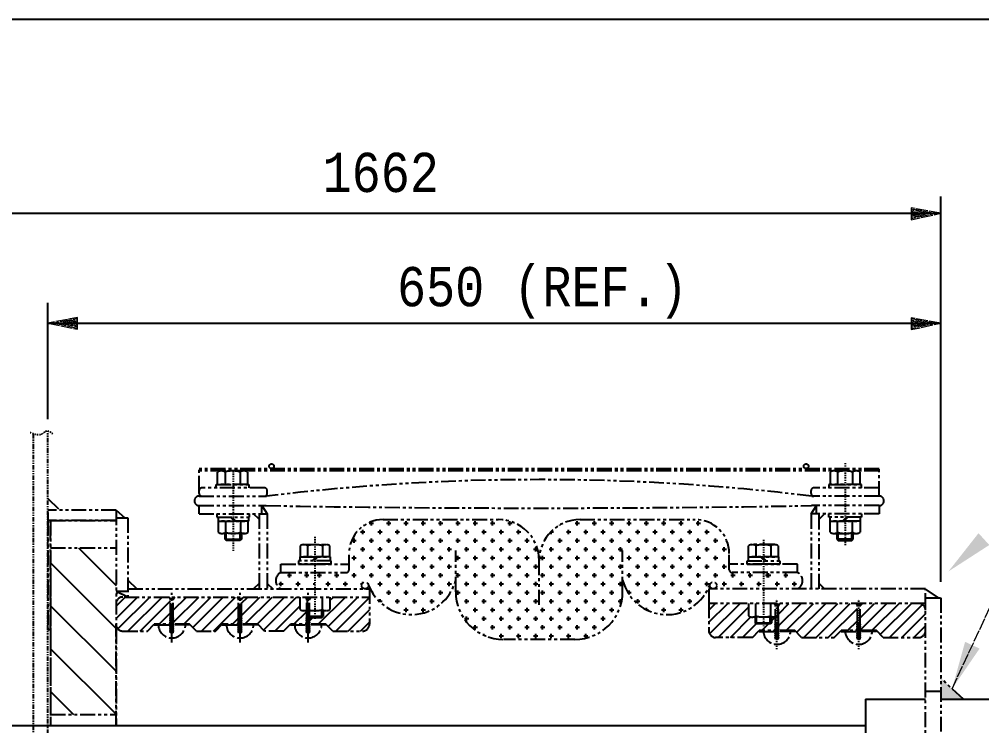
# Model space of a CAD drawing. Header units: inches. Extents: x 1128 to 1969, y -3 to 591.
# Drawn here: x 1489.1 to 1570.1, y 199.1 to 258.5 of the extents above; entities that cross this region are included whole.
import ezdxf

# ---------------------------------------------------------------- set-up
doc = ezdxf.new("R2010")
doc.units = ezdxf.units.IN
doc.header["$MEASUREMENT"] = 0
for name, pattern in [('CENTER', [2, 1.25, -0.25, 0.25, -0.25]), ('PHANTOM', [2.5, 1.25, -0.25, 0.25, -0.25, 0.25, -0.25]), ('Solid', [1, 1, 0])]:
    doc.linetypes.add(name, pattern=pattern)
for name, color, linetype in [('2', 2, 'Continuous'), ('6', 6, 'PHANTOM'), ('ISO-TEXT', 7, 'Continuous')]:
    doc.layers.add(name, color=color, linetype=linetype)
doc.layers.add('dimension', color=2, linetype='Solid', lineweight=13)
doc.layers.add('weldDimension', color=2, linetype='Solid', lineweight=13)
doc.styles.add('MONOTXT', font='MONOTXT.shx', dxfattribs={"width": 0.8})
pattern_1 = [(225, (-5243.67345, -5102.6486), (0.514838083, -0.514838083), [])]
pattern_2 = [(225, (-5240.3483, -5103.183), (0.514838083, -0.514838083), [])]

msp = doc.modelspace()

# ---------------------------------------------------------------- hatches: boundary and pattern name
at = {"layer": '2'}
h = msp.add_hatch(color=1, dxfattribs=at)
h.dxf.hatch_style = 1
h.paths.add_polyline_path([(1568.573, 201.288), (1566.667, 201.288), (1566.667, 203.063)])
at = {"layer": '6', "transparency": 33554687}
h = msp.add_hatch(dxfattribs=at)
h.set_pattern_fill('CROSS', color=256, scale=0.11466, angle=90)
h.set_pattern_definition([(90, (-5194.2412, -5926.2896), (-0.728091, 0.728091), [0.3640455, -1.0921365]), (180, (-5194.05916, -5926.1076), (-0.728091, -0.728091), [0.3640455, -1.0921365])])
h.paths.add_polyline_path([(1514.011, 210.575), (1518.226, 210.575, -1), (1518.226, 211.148, -0.327092), (1518.499, 210.948, 0.737859), (1525.849, 211.301), (1525.849, 210.337, 0.414214), (1529.862, 206.324), (1532.874, 206.324), (1532.874, 212.96, 0.414214), (1529.434, 216.4), (1519.744, 216.4, 0.414214), (1516.877, 213.534), (1516.877, 212.639), (1516.877, 212.18, -0.414214), (1516.648, 211.951), (1514.011, 211.951)])
h = msp.add_hatch(dxfattribs=at)
h.set_pattern_fill('CROSS', color=256, scale=0.11466, angle=90)
h.set_pattern_definition([(90, (-5191.48935, -5926.2896), (-0.728091, 0.728091), [0.3640455, -1.0921365]), (180, (-5191.3073, -5926.1076), (-0.728091, -0.728091), [0.3640455, -1.0921365])])
h.paths.add_polyline_path([(1552.311, 210.575), (1547.522, 210.575, 1), (1547.522, 211.148, 0.327092), (1547.249, 210.948, -0.737859), (1539.899, 211.301), (1539.899, 210.337, -0.414214), (1535.886, 206.324), (1532.874, 206.324), (1532.874, 212.96, -0.414214), (1536.314, 216.4), (1546.004, 216.4, -0.414214), (1548.871, 213.534), (1548.871, 212.639), (1548.871, 212.18, 0.414214), (1549.1, 211.951), (1552.311, 211.951)])
at = {"layer": '6'}
h = msp.add_hatch(dxfattribs=at)
h.set_pattern_fill('CROSS', color=256, scale=0.11466, angle=90)
h.set_pattern_definition([(90, (-5196.7629, -5926.2896), (-0.728091, 0.728091), [0.3640455, -1.0921365]), (180, (-5196.58085, -5926.1076), (-0.728091, -0.728091), [0.3640455, -1.0921365])])
h.paths.add_polyline_path([(1511.147, 210.575, -0.639523), (1511.147, 211.951), (1514.012, 211.951), (1514.012, 210.575)])
h = msp.add_hatch(dxfattribs=at)
h.set_pattern_fill('CROSS', color=256, scale=0.11466, angle=90)
h.set_pattern_definition([(90, (-5192.8644, -5926.2896), (-0.728091, 0.728091), [0.3640455, -1.0921365]), (180, (-5192.6824, -5926.1076), (-0.728091, -0.728091), [0.3640455, -1.0921365])])
h.paths.add_polyline_path([(1554.601, 210.575, 0.639523), (1554.601, 211.951), (1551.736, 211.951), (1551.736, 210.575)])
at = {"layer": '6', "transparency": 33554687}
h = msp.add_hatch(dxfattribs=at)
h.set_pattern_fill('ANSI31', color=256, scale=0.22932, angle=180)
h.set_pattern_definition(pattern_1)
h.paths.add_polyline_path([(1513.324, 208.137), (1513.295, 208.137), (1513.295, 207.958), (1513.295, 207.779), (1513.296, 207.594), (1511.948, 207.594), (1511.374, 207.021), (1509.769, 207.021), (1509.196, 207.594), (1507.813, 207.6), (1507.813, 207.779), (1507.813, 207.958), (1507.82, 208.137), (1507.82, 209.708), (1507.955, 209.887), (1512.753, 209.887), (1512.753, 208.838, 0.151165), (1513.067, 208.741), (1513.323, 208.741), (1513.323, 208.263)])
h.paths.add_polyline_path([(1507.455, 209.887), (1507.591, 209.708), (1507.562, 208.137), (1507.562, 207.958), (1507.562, 207.779), (1507.563, 207.594), (1506.215, 207.594), (1505.641, 207.021), (1504.036, 207.021), (1503.463, 207.594), (1502.08, 207.6), (1502.08, 207.779), (1502.08, 207.958), (1502.087, 208.137), (1502.087, 209.708), (1502.222, 209.887)])
h.paths.add_polyline_path([(1501.722, 209.887), (1501.858, 209.708), (1501.829, 208.137), (1501.829, 207.958), (1501.829, 207.779), (1501.83, 207.594), (1500.482, 207.594), (1499.908, 207.021), (1497.844, 207.021, -0.414214), (1497.271, 207.594), (1497.271, 209.314), (1497.271, 210.346), (1497.959, 209.887), (1501.722, 209.887)])
h = msp.add_hatch(dxfattribs=at)
h.set_pattern_fill('ANSI31', color=256, scale=0.22932, angle=180)
h.set_pattern_definition(pattern_1)
h.paths.add_polyline_path([(1514.929, 207.594), (1513.58, 207.594), (1513.546, 207.6), (1513.582, 207.779), (1513.546, 207.779), (1513.582, 207.958), (1513.546, 207.958), (1513.553, 208.155), (1514.011, 208.155), (1514.59, 208.155), (1514.699, 208.263), (1514.699, 208.741), (1514.954, 208.741, 0.151165), (1515.268, 208.838), (1515.268, 209.887), (1518.598, 209.887), (1518.598, 207.594, -0.414214), (1518.025, 207.021), (1515.502, 207.021)])
h = msp.add_hatch(dxfattribs=at)
h.set_pattern_fill('ANSI31', color=256, scale=0.22932, angle=180)
h.set_pattern_definition(pattern_2)
h.paths.add_polyline_path([(1561.251, 207.06), (1559.868, 207.066), (1559.868, 207.245), (1559.868, 207.424), (1559.876, 207.603), (1559.876, 209.173), (1560.011, 209.353), (1564.806, 209.353, -0.414214), (1565.379, 208.78), (1565.379, 207.06, -0.414214), (1564.806, 206.486), (1561.825, 206.486)])
h.paths.add_polyline_path([(1552.317, 207.62), (1552.425, 207.729), (1552.425, 208.206), (1552.681, 208.206, 0.03956), (1552.768, 208.213), (1552.74, 207.603), (1552.74, 207.424), (1552.74, 207.245), (1552.741, 207.06), (1551.392, 207.06), (1550.819, 206.486), (1547.723, 206.486, -0.414214), (1547.15, 207.06), (1547.15, 209.353), (1550.479, 209.353), (1550.479, 208.304, 0.151165), (1550.794, 208.206), (1551.049, 208.206), (1551.049, 207.729), (1551.158, 207.62), (1551.737, 207.62)])
h = msp.add_hatch(dxfattribs=at)
h.set_pattern_fill('ANSI31', color=256, scale=0.22932, angle=180)
h.set_pattern_definition(pattern_2)
h.paths.add_polyline_path([(1559.511, 209.353), (1559.646, 209.173), (1559.646, 207.603), (1559.618, 207.603), (1559.653, 207.424), (1559.618, 207.424), (1559.653, 207.245), (1559.618, 207.245), (1559.653, 207.066), (1559.619, 207.06), (1558.27, 207.06), (1557.697, 206.486), (1554.947, 206.486), (1554.374, 207.06), (1553.026, 207.066), (1552.99, 207.066), (1553.026, 207.245), (1552.99, 207.245), (1553.026, 207.424), (1552.99, 207.424), (1553.026, 207.603), (1552.998, 207.603), (1552.998, 209.173), (1553.133, 209.353)])

# ---------------------------------------------------------------- linework, layer by layer
at = {"layer": '2', "color": 2}
for p, q in [((1566.667, 211.176), (1566.667, 243.543)), ((1491.538, 224.831), (1491.538, 234.607))]:
    msp.add_line(p, q, dxfattribs=at)
at = {"layer": '2', "color": 4}
for p, q in [((1470.921, 242.145), (1566.667, 242.145)), ((1491.538, 232.906), (1566.667, 232.906))]:
    msp.add_line(p, q, dxfattribs=at)
at = {"layer": '2', "color": 2}
msp.add_lwpolyline([(1414.221, 258.455), (1761.519, 258.455), (1761.519, 101.119), (1414.221, 101.119)], close=True, dxfattribs=at)
at = {"layer": '6', "linetype": 'PHANTOM', "ltscale": 0.3}
for p, q in [((1490.302, 223.601), (1490.302, 139.244)), ((1491.538, 194.013), (1491.538, 223.829))]:
    msp.add_line(p, q, dxfattribs=at)
at = {"layer": '6', "linetype": 'CENTER', "ltscale": 0.04}
for p, q in [((1558.614, 221.15), (1558.614, 214.226)), ((1507.132, 220.462), (1507.132, 213.754)), ((1514.011, 214.943), (1514.011, 207.961)), ((1551.737, 214.688), (1551.737, 207.427)), ((1552.883, 205.494), (1552.883, 209.71)), ((1559.761, 205.494), (1559.761, 209.71))]:
    msp.add_line(p, q, dxfattribs=at)
at = {"layer": '6'}
for p, q in [((1561.481, 220.677), (1504.265, 220.677)), ((1504.265, 218.831), (1504.265, 220.677)), ((1561.481, 220.493), (1504.265, 220.493)), ((1505.817, 219.347), (1505.817, 220.396)), ((1508.018, 220.493), (1506.132, 220.493)), ((1506.446, 220.396), (1506.446, 219.347)), ((1507.704, 220.396), (1507.704, 219.347)), ((1508.333, 220.396), (1508.333, 219.347)), ((1557.356, 220.396), (1557.356, 219.347)), ((1557.985, 220.396), (1557.985, 219.347)), ((1559.243, 220.396), (1559.243, 219.347)), ((1559.872, 219.347), (1559.872, 220.396)), ((1561.481, 218.372), (1561.481, 220.677)), ((1504.265, 218.601), (1504.265, 218.831)), ((1509.769, 219.06), (1504.495, 219.06)), ((1505.699, 219.347), (1508.451, 219.347)), ((1505.699, 219.06), (1505.699, 219.347)), ((1508.333, 219.347), (1505.817, 219.347)), ((1508.451, 219.347), (1508.451, 219.06)), ((1509.998, 218.601), (1509.998, 218.831)), ((1555.748, 218.601), (1555.748, 218.831)), ((1561.481, 219.06), (1555.977, 219.06)), ((1559.99, 219.347), (1557.238, 219.347)), ((1557.238, 219.347), (1557.238, 219.06)), ((1557.356, 219.347), (1559.872, 219.347)), ((1559.99, 219.06), (1559.99, 219.347)), ((1561.481, 218.372), (1561.481, 219.06)), ((1491.538, 218.18), (1492.531, 217.187)), ((1504.265, 218.372), (1509.843, 218.372)), ((1561.481, 218.372), (1555.903, 218.372)), ((1497.271, 217.191), (1491.538, 217.191)), ((1497.271, 217.191), (1497.271, 207.594)), ((1497.271, 217.191), (1498.028, 216.538)), ((1504.265, 217.569), (1509.9, 217.569)), ((1504.265, 216.881), (1504.265, 217.569)), ((1509.54, 217.569), (1509.998, 216.881)), ((1509.54, 216.881), (1509.54, 217.569)), ((1555.748, 216.881), (1556.206, 217.569)), ((1561.48, 217.569), (1555.79, 217.569)), ((1556.206, 216.881), (1556.206, 217.569)), ((1561.48, 217.569), (1561.48, 216.881)), ((1491.538, 216.996), (1491.538, 216.308)), ((1497.271, 216.308), (1491.538, 216.308)), ((1491.538, 216.308), (1491.538, 207.135)), ((1491.767, 207.135), (1491.767, 216.308)), ((1491.767, 216.308), (1497.271, 216.308)), ((1491.767, 216.308), (1491.767, 199.068)), ((1497.271, 216.538), (1498.277, 216.538)), ((1498.277, 216.538), (1498.277, 209.887)), ((1504.265, 216.881), (1509.998, 216.881)), ((1505.756, 216.881), (1505.756, 216.595)), ((1505.756, 216.595), (1508.508, 216.595)), ((1505.855, 216.595), (1505.855, 216.251)), ((1505.855, 216.251), (1508.409, 216.251)), ((1508.39, 216.251), (1505.874, 216.251)), ((1505.874, 216.251), (1505.874, 215.328)), ((1506.503, 215.328), (1506.503, 216.251)), ((1506.925, 216.564), (1507.21, 216.279)), ((1507.051, 216.564), (1507.336, 216.279)), ((1507.761, 215.328), (1507.761, 216.251)), ((1508.39, 215.328), (1508.39, 216.251)), ((1508.409, 216.595), (1508.409, 216.251)), ((1508.508, 216.595), (1508.508, 216.881)), ((1509.31, 216.423), (1508.852, 216.881)), ((1509.31, 216.881), (1509.31, 210.575)), ((1509.998, 216.881), (1509.998, 210.575)), ((1519.744, 216.4), (1529.434, 216.4)), ((1536.314, 216.4), (1546.004, 216.4)), ((1561.48, 216.881), (1555.748, 216.881)), ((1555.748, 216.881), (1555.748, 210.575)), ((1556.436, 210.575), (1556.436, 216.881)), ((1556.436, 216.423), (1556.894, 216.881)), ((1557.238, 216.595), (1557.238, 216.881)), ((1559.99, 216.595), (1557.238, 216.595)), ((1557.337, 216.595), (1557.337, 216.251)), ((1559.892, 216.251), (1557.337, 216.251)), ((1557.356, 216.251), (1559.872, 216.251)), ((1557.356, 215.328), (1557.356, 216.251)), ((1557.985, 215.328), (1557.985, 216.251)), ((1558.695, 216.564), (1558.41, 216.279)), ((1558.821, 216.564), (1558.536, 216.279)), ((1559.243, 215.328), (1559.243, 216.251)), ((1559.872, 216.251), (1559.872, 215.328)), ((1559.892, 216.595), (1559.892, 216.251)), ((1559.99, 216.881), (1559.99, 216.595)), ((1508.075, 215.231), (1506.189, 215.231)), ((1506.444, 214.754), (1506.444, 215.231)), ((1506.444, 214.754), (1507.82, 214.754)), ((1506.553, 214.645), (1506.444, 214.754)), ((1506.553, 214.645), (1506.553, 215.231)), ((1507.711, 214.645), (1506.553, 214.645)), ((1507.711, 214.645), (1507.711, 215.231)), ((1507.82, 214.754), (1507.711, 214.645)), ((1507.82, 215.231), (1507.82, 214.754)), ((1557.671, 215.231), (1559.558, 215.231)), ((1557.926, 215.231), (1557.926, 214.754)), ((1559.302, 214.754), (1557.926, 214.754)), ((1557.926, 214.754), (1558.035, 214.645)), ((1558.035, 214.645), (1558.035, 215.231)), ((1558.035, 214.645), (1559.194, 214.645)), ((1559.194, 214.645), (1559.194, 215.231)), ((1559.194, 214.645), (1559.302, 214.754)), ((1559.302, 214.754), (1559.302, 215.231)), ((1491.767, 214.015), (1497.271, 214.015)), ((1512.753, 214.192), (1512.753, 213.27)), ((1513.067, 214.289), (1514.954, 214.289)), ((1513.382, 214.192), (1513.382, 213.27)), ((1514.639, 214.192), (1514.639, 213.27)), ((1515.268, 213.27), (1515.268, 214.192)), ((1525.849, 210.337), (1525.849, 213.788)), ((1539.899, 210.337), (1539.899, 213.788)), ((1550.479, 213.27), (1550.479, 214.192)), ((1552.681, 214.289), (1550.794, 214.289)), ((1551.108, 214.192), (1551.108, 213.27)), ((1552.366, 214.192), (1552.366, 213.27)), ((1552.995, 214.192), (1552.995, 213.27)), ((1512.733, 213.27), (1515.288, 213.27)), ((1512.733, 213.27), (1512.733, 212.926)), ((1515.288, 213.27), (1512.733, 213.27)), ((1514.091, 213.239), (1513.806, 212.954)), ((1514.217, 213.239), (1513.932, 212.954)), ((1515.288, 213.27), (1515.288, 212.926)), ((1516.877, 212.18), (1516.877, 213.534)), ((1548.871, 212.18), (1548.871, 213.534)), ((1553.015, 213.27), (1550.46, 213.27)), ((1550.46, 213.27), (1550.46, 212.926)), ((1550.46, 213.27), (1553.015, 213.27)), ((1551.531, 213.239), (1551.816, 212.954)), ((1551.657, 213.239), (1551.941, 212.954)), ((1553.015, 213.27), (1553.015, 212.926)), ((1491.767, 212.18), (1491.767, 199.068)), ((1497.271, 212.18), (1497.271, 199.068)), ((1511.147, 212.639), (1516.877, 212.639)), ((1511.147, 211.951), (1511.147, 212.639)), ((1515.387, 212.926), (1512.635, 212.926)), ((1512.635, 212.926), (1512.635, 212.639)), ((1512.635, 212.639), (1515.387, 212.639)), ((1515.387, 212.639), (1512.635, 212.639)), ((1515.387, 212.639), (1515.387, 212.926)), ((1516.877, 212.18), (1516.877, 212.639)), ((1532.874, 209.23), (1532.874, 212.96)), ((1554.601, 212.639), (1548.871, 212.639)), ((1548.871, 212.18), (1548.871, 212.639)), ((1550.361, 212.926), (1553.113, 212.926)), ((1550.361, 212.639), (1550.361, 212.926)), ((1553.113, 212.639), (1550.361, 212.639)), ((1550.361, 212.639), (1553.113, 212.639)), ((1553.113, 212.926), (1553.113, 212.639)), ((1554.601, 211.951), (1554.601, 212.639)), ((1511.147, 211.951), (1516.648, 211.951)), ((1554.601, 211.951), (1549.1, 211.951)), ((1498.277, 211.313), (1499.014, 210.575)), ((1498.277, 210.575), (1518.598, 210.575)), ((1509.31, 211.034), (1508.852, 210.575)), ((1509.998, 211.034), (1510.457, 210.575)), ((1509.998, 211.034), (1510.457, 210.575)), ((1510, 211.034), (1510.459, 210.575)), ((1518.598, 210.575), (1518.598, 207.594)), ((1565.379, 210.575), (1547.15, 210.575)), ((1547.15, 210.575), (1547.15, 209.353)), ((1556.436, 211.034), (1556.894, 210.575)), ((1565.379, 181.452), (1565.379, 210.575)), ((1566.468, 209.822), (1565.379, 210.575)), ((1498.277, 210.346), (1497.271, 210.346)), ((1498.277, 209.887), (1497.271, 210.346)), ((1497.959, 209.887), (1518.598, 209.887)), ((1501.858, 209.708), (1501.722, 209.887)), ((1501.858, 209.708), (1501.722, 209.887)), ((1502.087, 209.708), (1502.222, 209.887)), ((1502.087, 209.708), (1502.222, 209.887)), ((1507.591, 209.708), (1507.455, 209.887)), ((1507.591, 209.708), (1507.455, 209.887)), ((1507.82, 209.708), (1507.955, 209.887)), ((1507.82, 209.708), (1507.955, 209.887)), ((1512.753, 208.838), (1512.753, 209.887)), ((1513.324, 209.708), (1513.188, 209.887)), ((1513.324, 209.708), (1513.188, 209.887)), ((1513.382, 208.838), (1513.382, 209.887)), ((1513.553, 209.708), (1513.688, 209.887)), ((1513.553, 209.708), (1513.688, 209.887)), ((1514.639, 208.838), (1514.639, 209.887)), ((1515.268, 209.887), (1515.268, 208.838)), ((1565.379, 209.822), (1566.667, 209.822)), ((1566.667, 209.822), (1566.667, 153.11)), ((1502.087, 209.708), (1501.858, 209.708)), ((1501.858, 208.137), (1501.858, 209.708)), ((1502.087, 209.708), (1501.858, 209.708)), ((1502.087, 208.137), (1502.087, 209.708)), ((1507.82, 209.708), (1507.591, 209.708)), ((1507.591, 208.137), (1507.591, 209.708)), ((1507.82, 209.708), (1507.591, 209.708)), ((1507.82, 208.137), (1507.82, 209.708)), ((1513.553, 209.708), (1513.324, 209.708)), ((1513.324, 208.137), (1513.324, 209.708)), ((1513.553, 209.708), (1513.324, 209.708)), ((1513.553, 208.137), (1513.553, 209.708)), ((1565.379, 209.353), (1547.15, 209.353)), ((1547.15, 209.353), (1547.15, 207.06)), ((1550.479, 209.353), (1550.479, 208.304)), ((1551.108, 208.304), (1551.108, 209.353)), ((1552.366, 208.304), (1552.366, 209.353)), ((1552.768, 209.173), (1552.633, 209.353)), ((1552.768, 207.603), (1552.768, 209.173)), ((1552.998, 209.173), (1552.768, 209.173)), ((1552.995, 208.304), (1552.995, 209.353)), ((1552.998, 209.173), (1553.133, 209.353)), ((1552.998, 207.603), (1552.998, 209.173)), ((1559.646, 209.173), (1559.511, 209.353)), ((1559.646, 207.603), (1559.646, 209.173)), ((1559.876, 209.173), (1559.646, 209.173)), ((1559.876, 209.173), (1560.011, 209.353)), ((1559.876, 207.603), (1559.876, 209.173)), ((1501.829, 208.137), (1502.116, 208.137)), ((1501.865, 207.958), (1501.829, 208.137)), ((1502.08, 207.958), (1502.116, 208.137)), ((1507.562, 208.137), (1507.849, 208.137)), ((1507.598, 207.958), (1507.562, 208.137)), ((1507.813, 207.958), (1507.849, 208.137)), ((1513.067, 208.741), (1514.954, 208.741)), ((1513.295, 208.137), (1513.582, 208.137)), ((1513.331, 207.958), (1513.295, 208.137)), ((1513.323, 208.741), (1513.323, 208.263)), ((1514.699, 208.263), (1513.323, 208.263)), ((1513.323, 208.263), (1513.431, 208.155)), ((1513.431, 208.155), (1513.431, 208.741)), ((1513.431, 208.155), (1514.59, 208.155)), ((1513.546, 207.958), (1513.582, 208.137)), ((1514.59, 208.155), (1514.59, 208.741)), ((1514.59, 208.155), (1514.699, 208.263)), ((1514.699, 208.741), (1514.699, 208.263)), ((1552.681, 208.206), (1550.794, 208.206)), ((1551.049, 208.206), (1551.049, 207.729)), ((1551.158, 207.62), (1551.158, 208.206)), ((1552.317, 207.62), (1552.317, 208.206)), ((1552.425, 208.206), (1552.425, 207.729)), ((1497.271, 199.068), (1497.271, 207.594)), ((1499.908, 207.021), (1500.482, 207.594)), ((1500.482, 207.537), (1500.482, 207.594)), ((1503.463, 207.594), (1500.482, 207.594)), ((1500.482, 207.537), (1501.972, 207.537)), ((1501.829, 207.958), (1502.116, 207.958)), ((1501.865, 207.779), (1501.829, 207.958)), ((1501.829, 207.779), (1502.116, 207.779)), ((1501.865, 207.6), (1501.829, 207.779)), ((1501.829, 207.6), (1502.116, 207.6)), ((1501.865, 207.421), (1501.829, 207.6)), ((1501.829, 207.421), (1502.116, 207.421)), ((1501.865, 207.242), (1501.829, 207.421)), ((1502.08, 207.958), (1501.865, 207.958)), ((1502.08, 207.779), (1501.865, 207.779)), ((1502.08, 207.6), (1501.865, 207.6)), ((1502.08, 207.421), (1501.865, 207.421)), ((1503.463, 207.537), (1501.972, 207.537)), ((1502.08, 207.779), (1502.116, 207.958)), ((1502.08, 207.6), (1502.116, 207.779)), ((1502.08, 207.421), (1502.116, 207.6)), ((1502.08, 207.242), (1502.116, 207.421)), ((1503.463, 207.537), (1503.463, 207.594)), ((1504.036, 207.021), (1503.463, 207.594)), ((1505.641, 207.021), (1506.215, 207.594)), ((1506.215, 207.537), (1506.215, 207.594)), ((1509.196, 207.594), (1506.215, 207.594)), ((1506.215, 207.537), (1507.705, 207.537)), ((1507.562, 207.958), (1507.849, 207.958)), ((1507.598, 207.779), (1507.562, 207.958)), ((1507.562, 207.779), (1507.849, 207.779)), ((1507.598, 207.6), (1507.562, 207.779)), ((1507.562, 207.6), (1507.849, 207.6)), ((1507.598, 207.421), (1507.562, 207.6)), ((1507.562, 207.421), (1507.849, 207.421)), ((1507.598, 207.242), (1507.562, 207.421)), ((1507.813, 207.958), (1507.598, 207.958)), ((1507.813, 207.779), (1507.598, 207.779)), ((1507.813, 207.6), (1507.598, 207.6)), ((1507.813, 207.421), (1507.598, 207.421)), ((1509.196, 207.537), (1507.705, 207.537)), ((1507.813, 207.779), (1507.849, 207.958)), ((1507.813, 207.6), (1507.849, 207.779)), ((1507.813, 207.421), (1507.849, 207.6)), ((1507.813, 207.242), (1507.849, 207.421)), ((1509.196, 207.537), (1509.196, 207.594)), ((1509.769, 207.021), (1509.196, 207.594)), ((1511.374, 207.021), (1511.948, 207.594)), ((1511.948, 207.537), (1511.948, 207.594)), ((1514.929, 207.594), (1511.948, 207.594)), ((1511.948, 207.537), (1513.438, 207.537)), ((1513.295, 207.958), (1513.582, 207.958)), ((1513.331, 207.779), (1513.295, 207.958)), ((1513.295, 207.779), (1513.582, 207.779)), ((1513.331, 207.6), (1513.295, 207.779)), ((1513.295, 207.6), (1513.582, 207.6)), ((1513.331, 207.421), (1513.295, 207.6)), ((1513.295, 207.421), (1513.582, 207.421)), ((1513.331, 207.242), (1513.295, 207.421)), ((1513.546, 207.958), (1513.331, 207.958)), ((1513.546, 207.779), (1513.331, 207.779)), ((1513.546, 207.6), (1513.331, 207.6)), ((1513.546, 207.421), (1513.331, 207.421)), ((1514.929, 207.537), (1513.438, 207.537)), ((1513.546, 207.779), (1513.582, 207.958)), ((1513.546, 207.6), (1513.582, 207.779)), ((1513.546, 207.421), (1513.582, 207.6)), ((1513.546, 207.242), (1513.582, 207.421)), ((1514.929, 207.537), (1514.929, 207.594)), ((1515.502, 207.021), (1514.929, 207.594)), ((1551.049, 207.729), (1552.425, 207.729)), ((1551.158, 207.62), (1551.049, 207.729)), ((1552.317, 207.62), (1551.158, 207.62)), ((1552.425, 207.729), (1552.317, 207.62)), ((1552.74, 207.603), (1553.026, 207.603)), ((1552.775, 207.424), (1552.74, 207.603)), ((1552.74, 207.424), (1553.026, 207.424)), ((1552.775, 207.245), (1552.74, 207.424)), ((1552.99, 207.424), (1552.775, 207.424)), ((1552.99, 207.424), (1553.026, 207.603)), ((1552.99, 207.245), (1553.026, 207.424)), ((1559.618, 207.603), (1559.904, 207.603)), ((1559.653, 207.424), (1559.618, 207.603)), ((1559.618, 207.424), (1559.904, 207.424)), ((1559.653, 207.245), (1559.618, 207.424)), ((1559.868, 207.424), (1559.653, 207.424)), ((1559.868, 207.424), (1559.904, 207.603)), ((1559.868, 207.245), (1559.904, 207.424)), ((1491.767, 207.135), (1491.538, 207.135)), ((1497.844, 207.021), (1499.908, 207.021)), ((1501.829, 207.242), (1502.116, 207.242)), ((1501.865, 207.062), (1501.829, 207.242)), ((1501.829, 207.062), (1502.116, 207.062)), ((1501.865, 206.883), (1501.829, 207.062)), ((1502.08, 207.242), (1501.865, 207.242)), ((1502.08, 207.062), (1501.865, 207.062)), ((1502.08, 206.883), (1501.865, 206.883)), ((1502.08, 207.062), (1502.116, 207.242)), ((1502.08, 206.883), (1502.116, 207.062)), ((1504.036, 207.021), (1505.641, 207.021)), ((1507.562, 207.242), (1507.849, 207.242)), ((1507.598, 207.062), (1507.562, 207.242)), ((1507.562, 207.062), (1507.849, 207.062)), ((1507.598, 206.883), (1507.562, 207.062)), ((1507.813, 207.242), (1507.598, 207.242)), ((1507.813, 207.062), (1507.598, 207.062)), ((1507.813, 206.883), (1507.598, 206.883)), ((1507.813, 207.062), (1507.849, 207.242)), ((1507.813, 206.883), (1507.849, 207.062)), ((1511.374, 207.021), (1509.769, 207.021)), ((1513.295, 207.242), (1513.582, 207.242)), ((1513.331, 207.062), (1513.295, 207.242)), ((1513.295, 207.062), (1513.582, 207.062)), ((1513.331, 206.883), (1513.295, 207.062)), ((1513.546, 207.242), (1513.331, 207.242)), ((1513.546, 207.062), (1513.331, 207.062)), ((1513.546, 206.883), (1513.331, 206.883)), ((1513.546, 207.062), (1513.582, 207.242)), ((1513.546, 206.883), (1513.582, 207.062)), ((1515.502, 207.021), (1518.025, 207.021)), ((1550.819, 206.486), (1551.392, 207.06)), ((1551.392, 207.002), (1551.392, 207.06)), ((1554.374, 207.06), (1551.392, 207.06)), ((1551.392, 207.002), (1552.883, 207.002)), ((1552.74, 207.245), (1553.026, 207.245)), ((1552.775, 207.066), (1552.74, 207.245)), ((1552.74, 207.066), (1553.026, 207.066)), ((1552.775, 206.886), (1552.74, 207.066)), ((1552.74, 206.886), (1553.026, 206.886)), ((1552.775, 206.707), (1552.74, 206.886)), ((1552.74, 206.707), (1553.026, 206.707)), ((1552.775, 206.528), (1552.74, 206.707)), ((1552.74, 206.528), (1553.026, 206.528)), ((1552.775, 206.349), (1552.74, 206.528)), ((1552.99, 207.245), (1552.775, 207.245)), ((1552.99, 207.066), (1552.775, 207.066)), ((1552.99, 206.886), (1552.775, 206.886)), ((1552.99, 206.707), (1552.775, 206.707)), ((1552.99, 206.528), (1552.775, 206.528)), ((1554.374, 207.002), (1552.883, 207.002)), ((1552.99, 207.066), (1553.026, 207.245)), ((1552.99, 206.886), (1553.026, 207.066)), ((1552.99, 206.707), (1553.026, 206.886)), ((1552.99, 206.528), (1553.026, 206.707)), ((1552.99, 206.349), (1553.026, 206.528)), ((1554.374, 207.002), (1554.374, 207.06)), ((1554.947, 206.486), (1554.374, 207.06)), ((1557.697, 206.486), (1558.27, 207.06)), ((1558.27, 207.002), (1558.27, 207.06)), ((1561.251, 207.06), (1558.27, 207.06)), ((1558.27, 207.002), (1559.761, 207.002)), ((1559.618, 207.245), (1559.904, 207.245)), ((1559.653, 207.066), (1559.618, 207.245)), ((1559.618, 207.066), (1559.904, 207.066)), ((1559.653, 206.886), (1559.618, 207.066)), ((1559.618, 206.886), (1559.904, 206.886)), ((1559.653, 206.707), (1559.618, 206.886)), ((1559.618, 206.707), (1559.904, 206.707)), ((1559.653, 206.528), (1559.618, 206.707)), ((1559.618, 206.528), (1559.904, 206.528)), ((1559.653, 206.349), (1559.618, 206.528)), ((1559.868, 207.245), (1559.653, 207.245)), ((1559.868, 207.066), (1559.653, 207.066)), ((1559.868, 206.886), (1559.653, 206.886)), ((1559.868, 206.707), (1559.653, 206.707)), ((1559.868, 206.528), (1559.653, 206.528)), ((1561.251, 207.002), (1559.761, 207.002)), ((1559.868, 207.066), (1559.904, 207.245)), ((1559.868, 206.886), (1559.904, 207.066)), ((1559.868, 206.707), (1559.904, 206.886)), ((1559.868, 206.528), (1559.904, 206.707)), ((1559.868, 206.349), (1559.904, 206.528)), ((1561.251, 207.002), (1561.251, 207.06)), ((1561.825, 206.486), (1561.251, 207.06)), ((1535.886, 206.324), (1529.862, 206.324)), ((1550.819, 206.486), (1547.723, 206.486)), ((1552.99, 206.349), (1552.775, 206.349)), ((1554.945, 206.486), (1557.697, 206.486)), ((1559.868, 206.349), (1559.653, 206.349)), ((1561.825, 206.486), (1564.806, 206.486)), ((1568.565, 201.296), (1566.667, 203.063)), ((1566.667, 201.935), (1565.379, 201.935)), ((1491.767, 200.009), (1497.271, 200.009))]:
    msp.add_line(p, q, dxfattribs=at)
at = {"layer": '6', "linetype": 'Continuous'}
for p, q in [((1494.106, 214.015), (1497.271, 210.85)), ((1491.767, 212.75), (1497.271, 207.246)), ((1491.767, 209.146), (1497.271, 203.642)), ((1491.767, 205.542), (1497.271, 200.039)), ((1491.767, 201.938), (1493.697, 200.009))]:
    msp.add_line(p, q, dxfattribs=at)
at = {"layer": '6', "linetype": 'CENTER'}
for p, q in [((1501.972, 206.063), (1501.972, 210.244)), ((1507.705, 206.063), (1507.705, 210.244)), ((1513.438, 206.063), (1513.438, 210.244))]:
    msp.add_line(p, q, dxfattribs=at)
at = {"layer": '6', "color": 2, "linetype": 'ByBlock'}
for p, q in [((1560.333, 201.288), (1565.379, 201.288)), ((1560.333, 201.288), (1560.333, 161.614)), ((1566.667, 201.288), (1571.799, 201.288)), ((1560.333, 199.068), (1470.921, 199.068))]:
    msp.add_line(p, q, dxfattribs=at)
at = {"layer": '6'}
for centre, radius in [((1510.361, 220.879), 0.202), ((1555.329, 220.879), 0.202), ((1518.226, 210.862), 0.287), ((1547.522, 210.862), 0.287)]:
    msp.add_circle(centre, radius, dxfattribs=at)
for centre, radius, start, end in [((1506.132, 219.936), 0.557, 55.61575, 124.38425), ((1507.075, 218.412), 2.081, 72.41205, 107.58795), ((1508.018, 219.936), 0.557, 55.61575, 124.38425), ((1557.671, 219.936), 0.557, 55.61575, 124.38425), ((1558.614, 218.412), 2.081, 72.41205, 107.58795), ((1559.558, 219.936), 0.557, 55.61575, 124.38425), ((1532.873, 29.591), 190.167, 83.07077, 96.92923), ((1504.495, 218.831), 0.229, 90, 180), ((1509.769, 218.831), 0.229, 0, 90), ((1555.977, 218.831), 0.229, 90, 180), ((1504.265, 217.971), 0.401, 90, 270), ((1504.495, 218.601), 0.229, 180, 270), ((1509.769, 218.601), 0.229, 270, 360), ((1509.843, 218.831), 0.459, 270, 280.98996), ((1555.977, 218.601), 0.229, 180, 270), ((1555.903, 218.831), 0.459, 259.01004, 270), ((1561.48, 217.971), 0.401, 270, 90), ((1532.845, 1494.952), 1277.588, 268.970937, 271.029063), ((1519.744, 213.534), 2.867, 90, 180), ((1529.434, 212.96), 3.44, 0, 90), ((1536.314, 212.96), 3.44, 90, 180), ((1546.004, 213.534), 2.867, 0, 90), ((1506.189, 215.788), 0.557, 235.61575, 304.38425), ((1507.132, 217.312), 2.081, 252.41205, 287.58795), ((1508.075, 215.788), 0.557, 235.61575, 304.38425), ((1557.671, 215.788), 0.557, 235.61575, 304.38425), ((1558.614, 217.312), 2.081, 252.41205, 287.58795), ((1559.558, 215.788), 0.557, 235.61575, 304.38425), ((1513.067, 213.733), 0.557, 55.61575, 124.38425), ((1514.011, 212.208), 2.081, 72.41205, 107.58795), ((1514.954, 213.733), 0.557, 55.61575, 124.38425), ((1550.794, 213.733), 0.557, 55.61575, 124.38425), ((1551.737, 212.208), 2.081, 72.41205, 107.58795), ((1552.681, 213.733), 0.557, 55.61575, 124.38425), ((1516.648, 212.18), 0.229, 270, 360), ((1516.648, 212.18), 0.229, 270, 360), ((1549.1, 212.18), 0.229, 180, 270), ((1549.1, 212.18), 0.229, 180, 270), ((1511.465, 211.263), 0.758, 114.8012, 245.1988), ((1554.283, 211.263), 0.758, 294.8012, 65.1988), ((1522.12, 212.256), 3.849, 199.85566, 345.64015), ((1543.628, 212.256), 3.849, 194.35985, 340.14434), ((1497.844, 209.314), 0.573, 90, 180), ((1529.862, 210.337), 4.013, 180, 270), ((1535.886, 210.337), 4.013, 270, 0), ((1564.806, 208.78), 0.573, 0, 90), ((1513.067, 209.297), 0.557, 235.61575, 304.38425), ((1514.011, 210.822), 2.081, 252.41205, 287.58795), ((1514.954, 209.297), 0.557, 235.61575, 304.38425), ((1550.794, 208.763), 0.557, 235.61575, 304.38425), ((1551.737, 210.288), 2.081, 252.41205, 287.58795), ((1552.681, 208.763), 0.557, 235.61575, 304.38425), ((1497.844, 207.594), 0.573, 180, 270), ((1501.972, 207.594), 1.147, 182.86598, 270), ((1501.972, 207.594), 1.147, 270, 357.13402), ((1507.705, 207.594), 1.147, 182.86598, 270), ((1507.705, 207.594), 1.147, 270, 357.13402), ((1513.438, 207.594), 1.147, 182.86598, 270), ((1513.438, 207.594), 1.147, 270, 357.13402), ((1518.025, 207.594), 0.573, 270, 360), ((1547.723, 207.06), 0.573, 180, 270), ((1552.883, 207.06), 1.147, 182.86598, 270), ((1552.883, 207.06), 1.147, 270, 357.13402), ((1559.761, 207.06), 1.147, 182.86598, 270), ((1559.761, 207.06), 1.147, 270, 357.13402), ((1564.806, 207.06), 0.573, 270, 0)]:
    msp.add_arc(centre, radius, start, end, dxfattribs=at)
at = {"layer": '6', "linetype": 'PHANTOM', "ltscale": 0.04}
msp.add_spline([(1491.957, 223.572), (1491.403, 223.83), (1491.023, 223.581), (1490.04, 223.706)], degree=3, dxfattribs=at)
at = {"layer": 'dimension', "color": 4}
msp.add_line((1567.616, 202.179), (1575.824, 219.798), dxfattribs=at)
for points in [[(1570.746, 214.26), (1567.31, 212.039), (1569.84, 215.254)], [(1569.929, 205.553), (1567.616, 202.179), (1568.71, 206.121)]]:
    msp.add_solid(points, dxfattribs=at)
at = {"layer": 'weldDimension', "color": 4, "flags": 128}
for points in [[(1566.667, 242.145), (1564.167, 242.603), (1564.183, 241.606), (1566.667, 242.145), (1566.168, 242.137), (1564.168, 242.503), (1564.181, 241.706), (1566.168, 242.137), (1565.67, 242.129), (1564.17, 242.404), (1564.18, 241.806), (1565.67, 242.129), (1565.172, 242.121), (1564.172, 242.304), (1564.178, 241.905), (1565.172, 242.121), (1564.673, 242.113), (1564.173, 242.204), (1564.176, 242.005), (1564.673, 242.113)], [(1491.538, 232.906), (1494.028, 232.399), (1494.032, 233.395), (1491.538, 232.906), (1492.037, 232.904), (1494.029, 232.498), (1494.032, 233.296), (1492.037, 232.904), (1492.535, 232.902), (1494.029, 232.598), (1494.031, 233.196), (1492.535, 232.902), (1493.033, 232.901), (1494.029, 232.698), (1494.031, 233.096), (1493.033, 232.901), (1493.532, 232.899), (1494.03, 232.797), (1494.031, 232.997), (1493.532, 232.899)], [(1566.667, 232.906), (1564.167, 233.363), (1564.183, 232.367), (1566.667, 232.906), (1566.168, 232.898), (1564.168, 233.264), (1564.181, 232.466), (1566.168, 232.898), (1565.67, 232.89), (1564.17, 233.164), (1564.18, 232.566), (1565.67, 232.89), (1565.172, 232.881), (1564.172, 233.064), (1564.178, 232.666), (1565.172, 232.881), (1564.673, 232.873), (1564.173, 232.965), (1564.176, 232.765), (1564.673, 232.873)]]:
    msp.add_lwpolyline(points, dxfattribs=at)

# ---------------------------------------------------------------- texts
at = {"layer": 'ISO-TEXT', "color": 2, "style": 'MONOTXT', "width": 0.8566}
for s, p in [('1662', (1514.652, 243.932)), ('650 (REF.)', (1520.914, 234.329))]:
    msp.add_text(s, height=3.3, dxfattribs=at).set_placement(p)

doc.saveas('drawing.dxf')
